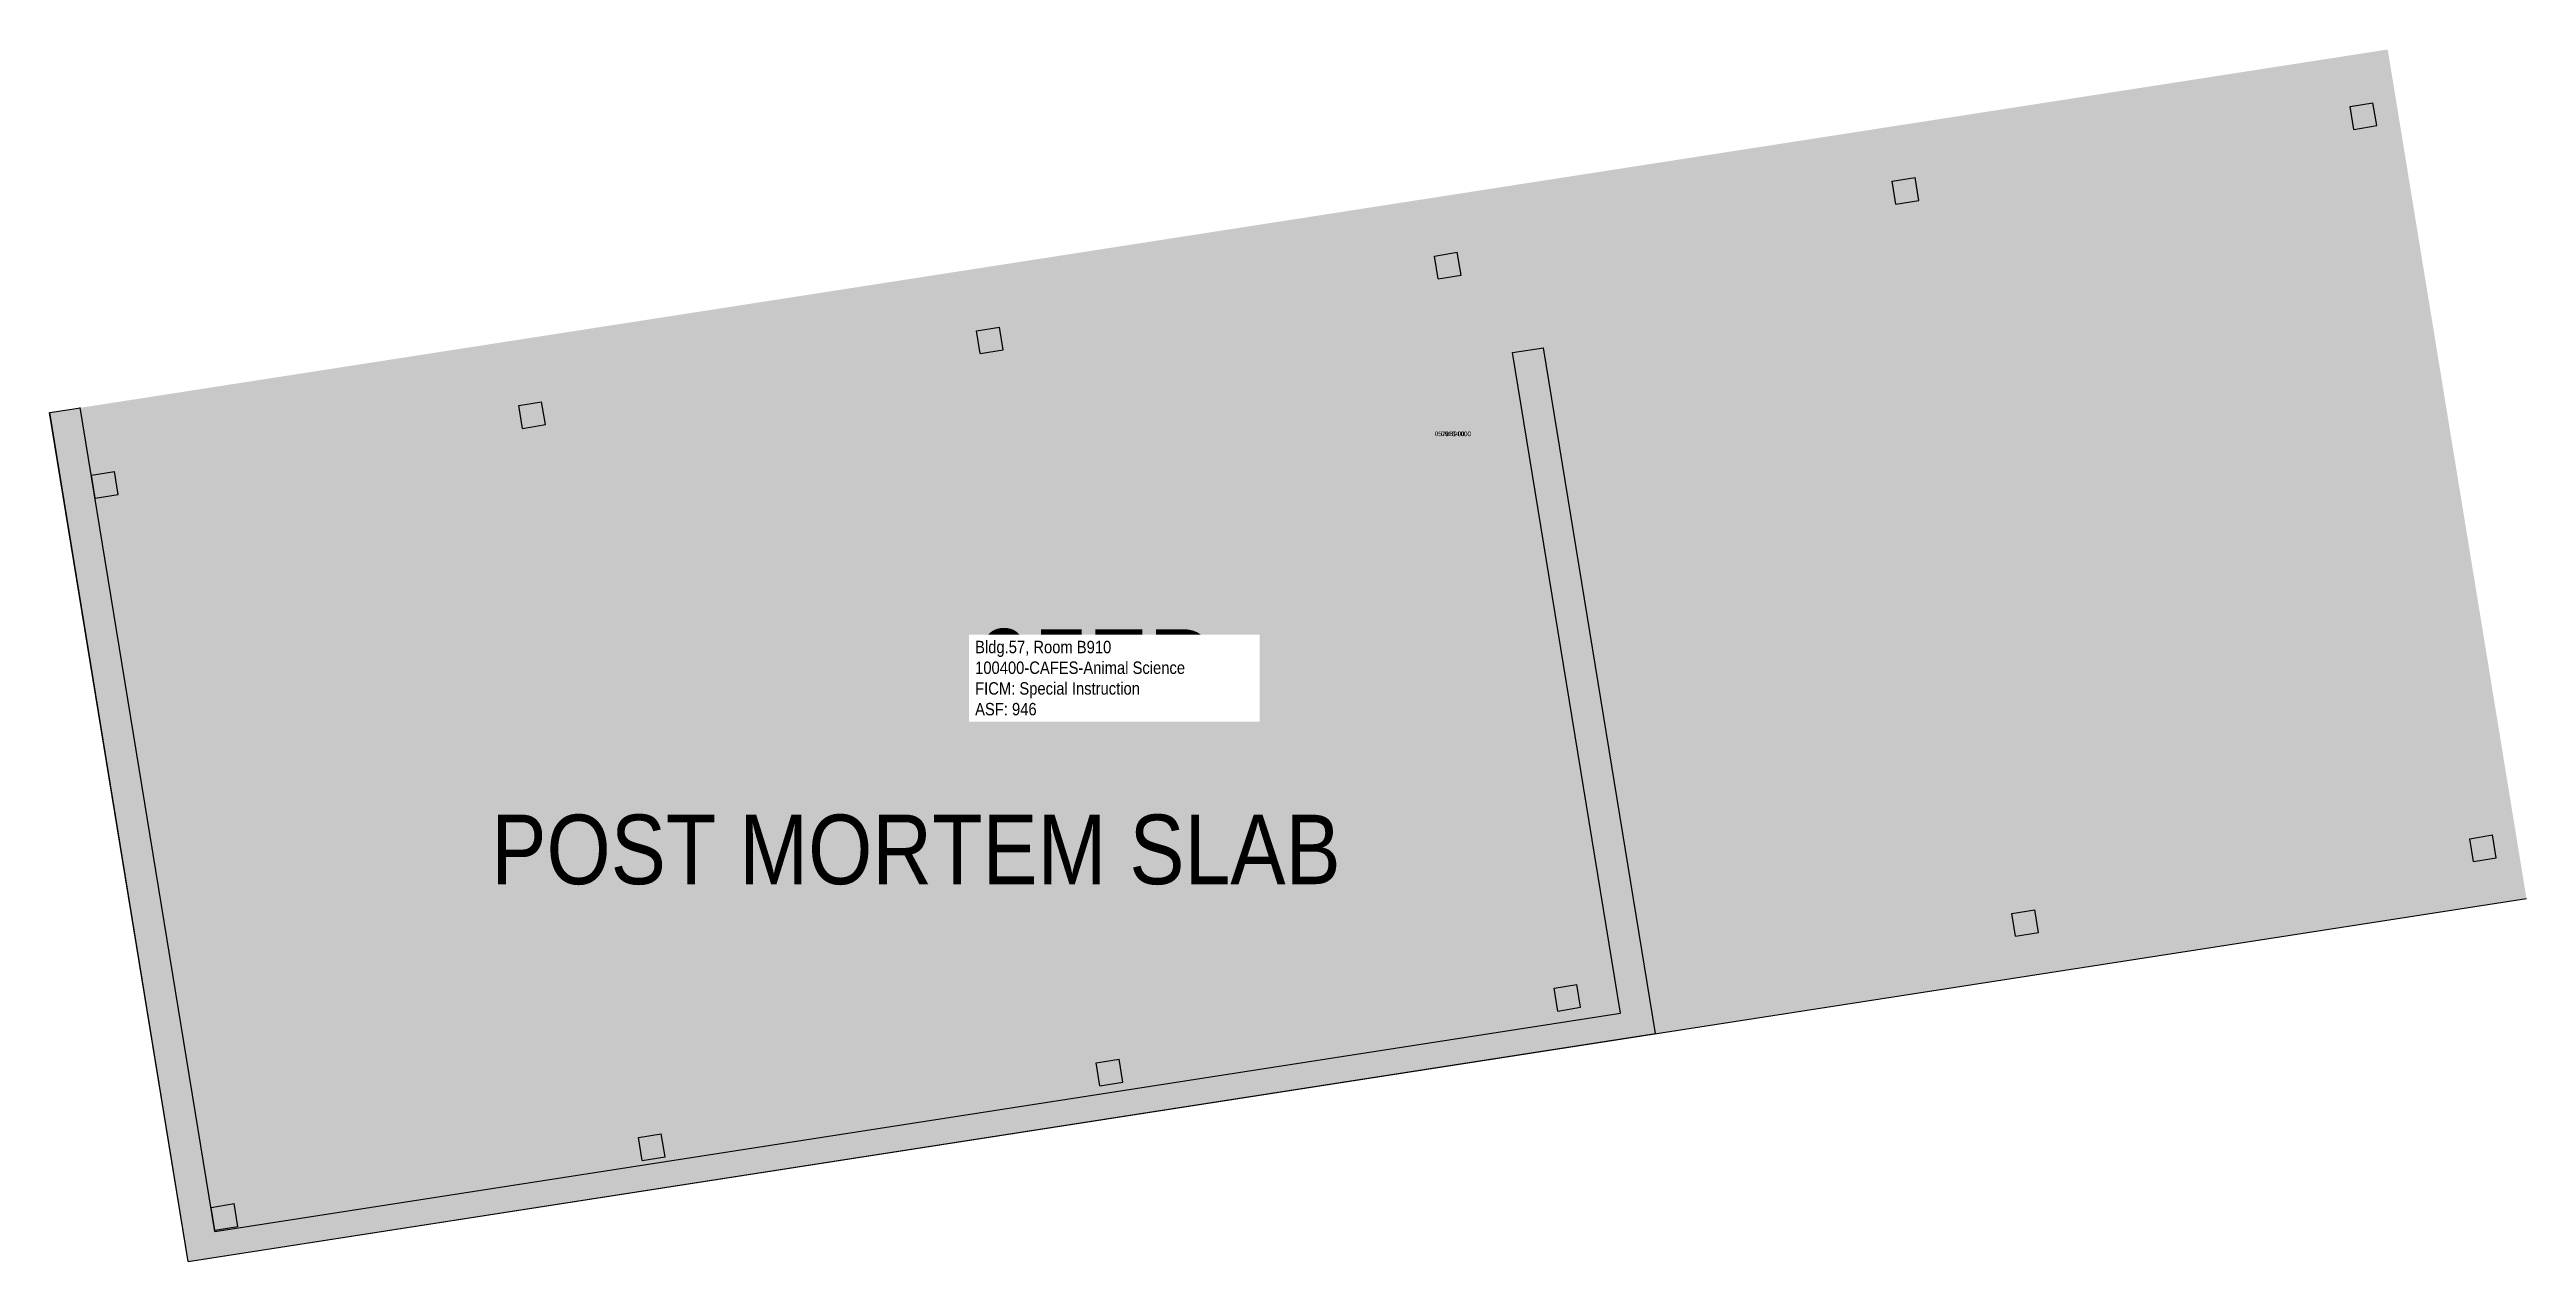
# Model space of a CAD drawing. Header units: inches. Extents: x -253 to 388, y 0 to 1908.
# Drawn here: x -253 to 388, y 1594 to 1908 of the extents above; entities outside this region: 2.
import ezdxf
from ezdxf.enums import TextEntityAlignment as Align

# ---------------------------------------------------------------- set-up
doc = ezdxf.new("R2010")
doc.units = ezdxf.units.IN
doc.header["$LTSCALE"] = 50
doc.header["$MEASUREMENT"] = 0
for name, color, linetype in [('A-IDEN-RNUM', 7, 'CONTINUOUS'), ('A-IDEN-SNUM', 4, 'CONTINUOUS'), ('A-IDEN-TEXT', 4, 'CONTINUOUS'), ('A-IDEN-VNUM', 4, 'CONTINUOUS'), ('A-SITE', 3, 'CONTINUOUS'), ('A-WALL', 5, 'CONTINUOUS'), ('Rooms-Category-Color', 7, 'CONTINUOUS'), ('Rooms-College-Color', 7, 'CONTINUOUS'), ('Rooms-Department-Color', 7, 'CONTINUOUS'), ('Rooms-Division-Color', 7, 'CONTINUOUS'), ('Rooms-Information', 7, 'CONTINUOUS')]:
    doc.layers.add(name, color=color, linetype=linetype)
doc.styles.add('CP_ROOMVNUMBER', font='arial.ttf', dxfattribs={"width": 0.85, "height": 0.075})
doc.styles.add('ROOMSNUMBER', font='txt', dxfattribs={"height": 1})

msp = doc.modelspace()

# ---------------------------------------------------------------- hatches: boundary and pattern name
at = {"layer": 'Rooms-Category-Color', "true_color": 0xe3f498}
msp.add_hatch(color=61, dxfattribs=at).paths.add_polyline_path([(-216.64, 1594.21), (388.2, 1688.17), (352.31, 1907.88), (-252.53, 1813.91)])
at = {"layer": 'Rooms-College-Color', "true_color": 0xe3c5e1}
msp.add_hatch(color=254, dxfattribs=at).paths.add_polyline_path([(-216.64, 1594.21), (388.2, 1688.17), (352.31, 1907.88), (-252.53, 1813.91)])
at = {"layer": 'Rooms-Department-Color', "true_color": 0xe3c5e1}
msp.add_hatch(color=254, dxfattribs=at).paths.add_polyline_path([(-216.64, 1594.21), (388.2, 1688.17), (352.31, 1907.88), (-252.53, 1813.91)])
at = {"layer": 'Rooms-Division-Color', "true_color": 0xe3c5e1}
msp.add_hatch(color=254, dxfattribs=at).paths.add_polyline_path([(-216.64, 1594.21), (388.2, 1688.17), (352.31, 1907.88), (-252.53, 1813.91)])

# ---------------------------------------------------------------- linework, layer by layer
at = {"layer": 'A-SITE'}
for q in [(-252.45, 1813.92), (388.2, 1688.17)]:
    msp.add_line((-216.64, 1594.21), q, dxfattribs=at)
at = {"layer": 'A-WALL'}
for p, q in [((342.56, 1893.12), (348.48, 1894.09)), ((343.53, 1887.2), (342.56, 1893.12)), ((349.45, 1888.17), (348.48, 1894.09)), ((343.53, 1887.2), (349.45, 1888.17)), ((224.13, 1873.78), (230.05, 1874.75)), ((225.1, 1867.86), (224.13, 1873.78)), ((231.02, 1868.82), (230.05, 1874.75)), ((225.1, 1867.86), (231.02, 1868.82)), ((105.7, 1854.43), (111.62, 1855.4)), ((106.67, 1848.51), (105.7, 1854.43)), ((112.59, 1849.48), (111.62, 1855.4)), ((106.67, 1848.51), (112.59, 1849.48)), ((-12.73, 1835.09), (-6.81, 1836.06)), ((-11.76, 1829.17), (-12.73, 1835.09)), ((-5.84, 1830.14), (-6.81, 1836.06)), ((-11.76, 1829.17), (-5.84, 1830.14)), ((125.95, 1829.48), (133.89, 1830.71)), ((153.88, 1658.46), (125.95, 1829.48)), ((162.91, 1653.17), (133.89, 1830.71)), ((-216.64, 1594.21), (-252.53, 1813.91)), ((-252.45, 1813.92), (-244.51, 1815.16)), ((-209.76, 1601.96), (-244.59, 1815.21)), ((-131.16, 1815.75), (-125.24, 1816.71)), ((-130.19, 1809.82), (-131.16, 1815.75)), ((-124.27, 1810.79), (-125.24, 1816.71)), ((-130.19, 1809.82), (-124.27, 1810.79)), ((-241.66, 1797.7), (-235.73, 1798.66)), ((-240.69, 1791.78), (-241.66, 1797.7)), ((-234.77, 1792.74), (-235.73, 1798.66)), ((-240.69, 1791.78), (-234.77, 1792.74)), ((373.51, 1703.63), (379.44, 1704.6)), ((380.4, 1698.68), (379.44, 1704.6)), ((374.48, 1697.71), (373.51, 1703.63)), ((374.48, 1697.71), (380.4, 1698.68)), ((255.08, 1684.29), (261, 1685.26)), ((261.97, 1679.34), (261, 1685.26)), ((256.05, 1678.37), (255.08, 1684.29)), ((256.05, 1678.37), (261.97, 1679.34)), ((136.65, 1664.95), (142.57, 1665.91)), ((143.54, 1659.99), (142.57, 1665.91)), ((137.62, 1659.02), (136.65, 1664.95)), ((137.62, 1659.02), (143.54, 1659.99)), ((-216.64, 1594.21), (162.91, 1653.17)), ((-209.76, 1601.96), (153.88, 1658.46)), ((18.22, 1645.6), (24.14, 1646.57)), ((19.19, 1639.68), (18.22, 1645.6)), ((19.19, 1639.68), (25.11, 1640.65)), ((25.11, 1640.65), (24.14, 1646.57)), ((-100.21, 1626.26), (-94.29, 1627.22)), ((-99.24, 1620.34), (-100.21, 1626.26)), ((-99.24, 1620.34), (-93.32, 1621.3)), ((-93.32, 1621.3), (-94.29, 1627.22)), ((-210.7, 1608.21), (-204.78, 1609.18)), ((-203.82, 1603.25), (-204.78, 1609.18)), ((-209.74, 1602.29), (-210.7, 1608.21)), ((-209.74, 1602.29), (-203.82, 1603.25)), ((0, 0), (1, 0)), ((0, 0), (1, 0))]:
    msp.add_line(p, q, dxfattribs=at)

# ---------------------------------------------------------------- texts
at = {"layer": 'A-IDEN-RNUM', "style": 'ROOMSNUMBER'}
msp.add_text('0910-00', height=1.2, dxfattribs=at).set_placement((110.49, 1808.41), align=Align.MIDDLE)
at = {"layer": 'A-IDEN-SNUM', "style": 'ROOMSNUMBER'}
msp.add_text('0570B91000', height=1.2, dxfattribs=at).set_placement((110.49, 1808.41), align=Align.MIDDLE)
at = {"layer": 'A-IDEN-TEXT', "style": 'CP_ROOMVNUMBER', "width": 0.85}
msp.add_text('POST MORTEM SLAB', height=18, dxfattribs=at).set_placement((-28.39, 1700.86), align=Align.MIDDLE)
at = {"layer": 'A-IDEN-VNUM', "style": 'CP_ROOMVNUMBER', "width": 0.85}
msp.add_text('057B', height=22.5, dxfattribs=at).set_placement((18.1, 1746.61), align=Align.MIDDLE)

# ---------------------------------------------------------------- next in the draw order: texts
at = {"layer": 'Rooms-Information', "insert": (-13.1, 1735.51), "char_height": 3.2143, "width": 72, "attachment_point": 7, "style": 'CP_ROOMVNUMBER', "bg_fill": 3, "box_fill_scale": 1.5, "bg_fill_color": 256, "bg_fill_true_color": 13158600, "bg_fill_transparency": 0}
msp.add_mtext('Bldg.57, Room B910^M^J100400-CAFES-Animal Science^M^JFICM: Special Instruction^M^JASF: 946', dxfattribs=at)

doc.saveas('drawing.dxf')
